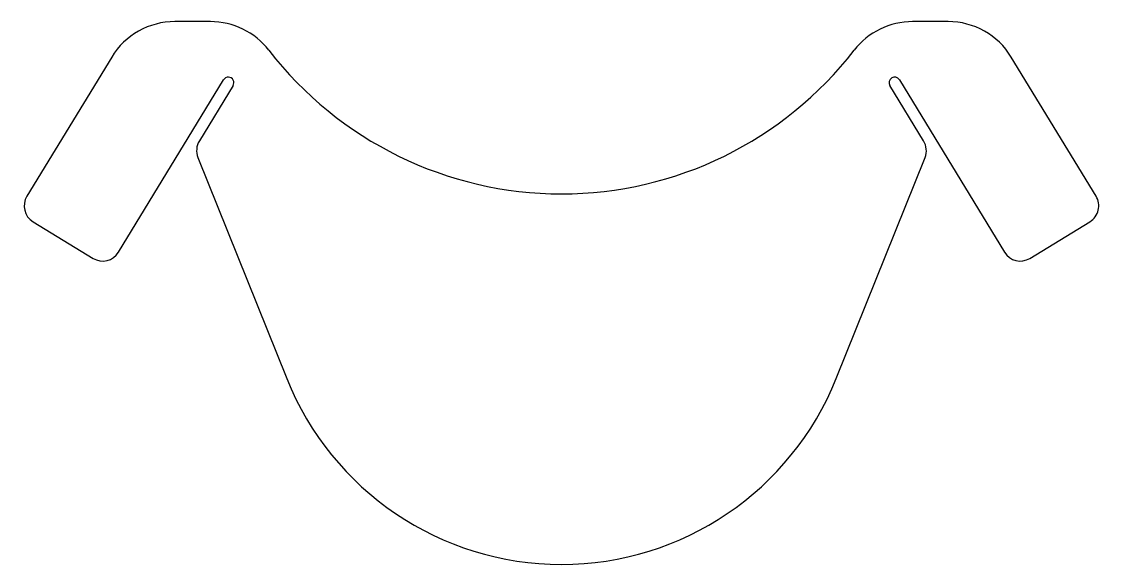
# Model space of a CAD drawing. Extents: x 131 to 957, y 185 to 600.
import ezdxf

# ---------------------------------------------------------------- set-up
doc = ezdxf.new("R2010")
doc.units = 0
doc.layers.add('AXES', color=7, linetype='CONTINUOUS')

msp = doc.modelspace()

# ---------------------------------------------------------------- linework, layer by layer
at = {"layer": 'AXES', "color": 5}
for points in [[(275.72601, 600.013226), (248.573235, 600.013226)], [(840.648825, 600.013226), (813.495, 600.013226)], [(200.177647, 572.849164), (135.242032, 466.424539)], [(953.97975, 466.425026), (889.04445, 572.849164)], [(205.414845, 423.608186), (285.86271, 555.456236)], [(803.3583, 555.456236), (883.80615, 423.608186)], [(293.12205, 551.026901), (267.296648, 508.701004)], [(821.924325, 508.701004), (796.0989, 551.026901)], [(266.244525, 496.033804), (334.194142, 326.949589)], [(755.026875, 326.949589), (822.976425, 496.033804)], [(139.958715, 446.943431), (185.933737, 418.891504)], [(903.28725, 418.891504), (949.263075, 446.943911)]]:
    msp.add_lwpolyline(points, dxfattribs=at)
for points in [[(248.573235, 600.013226), (228.809285, 600.013224), (210.471822, 589.72055), (200.177647, 572.849164)], [(320.540093, 578.044721), (309.802229, 591.902624), (293.257216, 600.013226), (275.72601, 600.013226)], [(813.495, 600.013226), (795.963796, 600.013224), (779.418787, 591.902622), (768.680925, 578.044721)], [(889.04445, 572.849164), (878.750269, 589.720562), (860.412788, 600.013237), (840.648825, 600.013226)], [(320.540093, 578.044721), (374.229409, 508.7552), (456.954474, 468.202186), (544.610509, 468.202186)], [(544.610509, 468.202186), (632.266544, 468.202186), (714.991608, 508.7552), (768.680925, 578.044721)], [(289.595503, 557.492289), (288.076867, 557.529131), (286.653935, 556.752992), (285.86271, 555.456236)], [(293.225173, 555.277621), (292.497762, 556.61122), (291.114139, 557.455446), (289.595503, 557.492289)], [(293.12205, 551.026901), (293.913274, 552.323657), (293.952585, 553.944023), (293.225173, 555.277621)], [(797.513946, 556.871247), (795.50933, 555.648127), (794.875802, 553.03153), (796.098922, 551.026914)], [(803.358278, 555.456223), (802.135158, 557.460839), (799.518562, 558.094366), (797.513946, 556.871247)], [(267.296647, 508.701004), (264.966092, 504.881397), (264.576061, 500.185564), (266.244525, 496.033804)], [(822.976425, 496.033804), (824.644895, 500.185561), (824.254873, 504.881393), (821.924325, 508.701004)], [(135.242032, 466.424539), (131.164951, 459.742503), (133.276681, 451.020516), (139.958715, 446.943431)], [(955.656084, 455.707613), (956.540632, 459.361031), (955.937637, 463.2162), (953.97975, 466.425026)], [(949.263075, 446.943911), (952.471902, 448.901797), (954.771536, 452.054195), (955.656084, 455.707613)], [(185.933738, 418.891504), (192.615773, 414.814422), (201.337761, 416.926152), (205.414845, 423.608186)], [(883.80615, 423.608186), (887.883234, 416.926157), (896.605216, 414.814427), (903.28725, 418.891504)], [(334.194143, 326.949589), (368.72135, 241.032867), (452.015632, 184.737599), (544.610509, 184.737599)], [(544.610509, 184.737599), (637.205385, 184.737599), (720.499668, 241.032867), (755.026875, 326.949589)]]:
    msp.add_open_spline(points, degree=3, dxfattribs=at)

doc.saveas('drawing.dxf')
